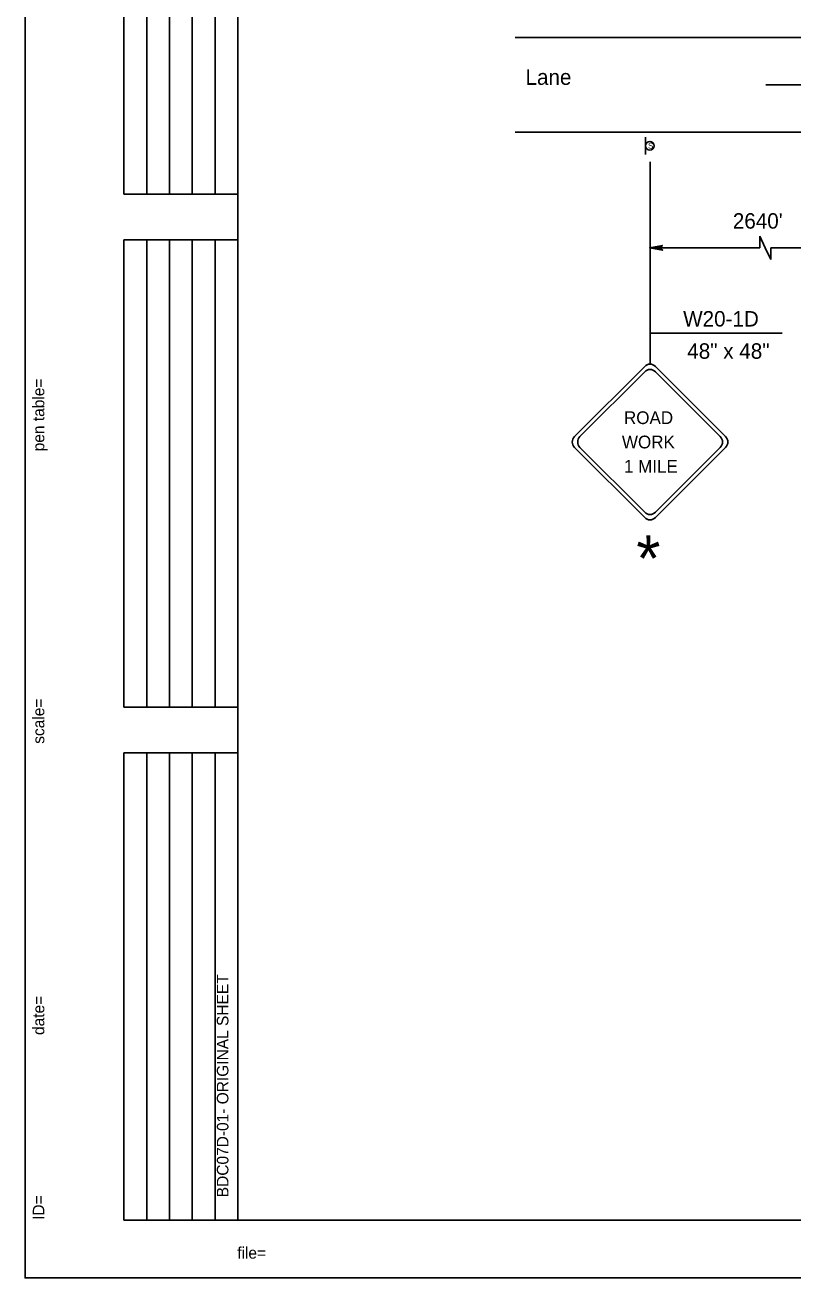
# Model space of a CAD drawing. Extents: x 499945 to 500993, y 499985 to 500645.
# Drawn here: x 499944.8 to 500143.9, y 499985 to 500309.6 of the extents above; entities that cross this region are included whole.
import ezdxf

# ---------------------------------------------------------------- set-up
doc = ezdxf.new("R2010")
doc.units = 0
for name, color, linetype in [('1', 7, 'Continuous'), ('24', 7, 'Continuous'), ('39', 7, 'Continuous'), ('41', 7, 'Continuous'), ('5', 7, 'Continuous'), ('56', 7, 'Continuous'), ('60', 7, 'Continuous')]:
    doc.layers.add(name, color=color, linetype=linetype)

msp = doc.modelspace()

# ---------------------------------------------------------------- linework, layer by layer
at = {"layer": '1'}
for p, q in [((500000, 500630), (500000, 500000)), ((499970.47, 500265.75), (499970.47, 500386.81)), ((499976.38, 500265.75), (499976.38, 500386.81)), ((499982.28, 500265.75), (499982.28, 500386.81)), ((499988.19, 500265.75), (499988.19, 500386.81)), ((499994.09, 500265.75), (499994.09, 500386.81)), ((500071.91, 500306.34), (500478, 500306.34)), ((500071.91, 500281.86), (500478, 500281.86)), ((500106.88, 500274.15), (500106.88, 500221.73)), ((500000, 500265.75), (499970.47, 500265.75)), ((500135.32, 500251.89), (500135.32, 500254.88)), ((500135.32, 500254.88), (500136.76, 500251.89)), ((499970.47, 500132.87), (499970.47, 500253.94)), ((499970.47, 500253.94), (500000, 500253.94)), ((499976.38, 500132.87), (499976.38, 500253.94)), ((499982.28, 500132.87), (499982.28, 500253.94)), ((499988.19, 500132.87), (499988.19, 500253.94)), ((499994.09, 500132.87), (499994.09, 500253.94)), ((500135.32, 500251.89), (500106.78, 500251.89)), ((500136.76, 500251.89), (500138.2, 500248.89)), ((500166.74, 500251.89), (500138.2, 500251.89)), ((500138.2, 500248.89), (500138.2, 500251.89)), ((500000, 500132.87), (499970.47, 500132.87)), ((499970.47, 500000), (499970.47, 500121.06)), ((499970.47, 500121.06), (500000, 500121.06)), ((499976.38, 500000), (499976.38, 500121.06)), ((499982.28, 500000), (499982.28, 500121.06)), ((499988.19, 500000), (499988.19, 500121.06)), ((499994.09, 500000), (499994.09, 500121.06)), ((500000, 500000), (499970.47, 500000)), ((500000, 500000), (500990, 500000)), ((500993, 499985), (499944.83, 499985))]:
    msp.add_line(p, q, dxfattribs=at)
at = {"layer": '24'}
msp.add_line((500136.86, 500294.1), (500148.79, 500294.1), dxfattribs=at)
msp.add_lwpolyline([(500106.78, 500251.89), (500110.11, 500251.3), (500109.31, 500251.89), (500110.09, 500252.46), (500106.78, 500251.89), (500107, 500251.89), (500110.01, 500251.34), (500109.25, 500251.89), (500109.96, 500252.42), (500107.12, 500251.9), (500107.23, 500251.89), (500109.81, 500251.43), (500109.23, 500251.89), (500109.83, 500252.34), (500107.28, 500251.89), (500107.39, 500251.9), (500109.65, 500251.5), (500109.21, 500251.89), (500109.66, 500252.29), (500107.72, 500251.9), (500107.9, 500251.9), (500109.48, 500251.58), (500109.17, 500251.88), (500109.5, 500252.21), (500107.94, 500251.89), (500108.11, 500251.88), (500109.3, 500251.67), (500109.07, 500251.9), (500109.32, 500252.13), (500108.28, 500251.89), (500108.44, 500251.87), (500109.16, 500251.73), (500109.04, 500251.89), (500109.23, 500252.07), (500108.53, 500251.89), (500109, 500251.78), (500108.93, 500251.9), (500109.13, 500252.03), (500108.65, 500251.9), (500108.95, 500251.83), (500108.83, 500251.93), (500108.97, 500251.99), (500108.83, 500251.89), (500108.9, 500251.88)], dxfattribs=at)
at = {"layer": '41'}
msp.add_lwpolyline([(499944.83, 500645), (500993, 500645), (500993, 499985), (499944.83, 499985)], close=True, dxfattribs=at)
at = {"layer": '5'}
msp.add_line((500106.88, 500229.73), (500141.14, 500229.73), dxfattribs=at)
at = {"layer": '56'}
for p, q in [((500105.7, 500276.08), (500105.7, 500280.57)), ((500087.3, 500202.96), (500105.5, 500221.16)), ((500088.68, 500202.96), (500105.5, 500219.77)), ((500108.27, 500221.16), (500126.47, 500202.96)), ((500108.27, 500219.77), (500125.09, 500202.96)), ((500087.3, 500200.19), (500105.5, 500181.98)), ((500088.68, 500200.19), (500105.5, 500183.37)), ((500108.27, 500183.37), (500125.09, 500200.19)), ((500108.27, 500181.98), (500126.47, 500200.19))]:
    msp.add_line(p, q, dxfattribs=at)
msp.add_circle((500106.82, 500278.32), 1.12, dxfattribs=at)
for centre, start, end in [((500106.88, 500219.77), 45, 135), ((500106.88, 500218.39), 45, 135), ((500088.68, 500201.57), 135, 225), ((500090.07, 500201.57), 135, 225), ((500123.7, 500201.57), 315, 45), ((500125.08, 500201.57), 315, 45), ((500106.88, 500184.75), 225, 315), ((500106.88, 500183.37), 225, 315)]:
    msp.add_arc(centre, 1.96, start, end, dxfattribs=at)
at = {"layer": '60'}
for p, q in [((500106.88, 500221.73), (500106.88, 500221.73)), ((500106.88, 500181.41), (500106.88, 500181.41))]:
    msp.add_line(p, q, dxfattribs=at)
msp.add_circle((500106.82, 500278.32), 1.12, dxfattribs=at)

# ---------------------------------------------------------------- texts
at = {"layer": '1'}
for s, height, p in [('...................pentable..................', 0.0432, (499949.83, 500223.07)), ('pen table=', 3, (499949.83, 500199.16)), ('......scale......', 0.0432, (499949.83, 500138.07)), ('scale=', 3, (499949.83, 500123.39)), ('.......time......', 0.0432, (499949.83, 500061.07)), ('date=', 3, (499949.83, 500047.94)), ('............who............', 0.0432, (499949.83, 500008)), ('ID=', 3, (499949.83, 500000.03))]:
    msp.add_text(s, height=height, rotation=90, dxfattribs=at).set_placement(p)
for s, height, p in [('*', 11.99, (500103.32, 500165.42)), ('file=', 3, (499999.84, 499990)), ('...................bob..................', 0.0432, (500009.83, 499990))]:
    msp.add_text(s, height=height, dxfattribs=at).set_placement(p)
at = {"layer": '39'}
for s, height, p in [("2640'", 4, (500128.34, 500256.85)), ('W20-1D', 4, (500115.46, 500231.49)), ('ROAD', 3.3, (500100.11, 500206.22)), ('WORK', 3.3, (500099.58, 500199.92)), ('1 MILE', 3.3, (500100.1, 500193.62))]:
    msp.add_text(s, height=height, dxfattribs=at).set_placement(p)
msp.add_text('BDC07D-01- ORIGINAL SHEET', height=3, rotation=90, dxfattribs=at).set_placement((499997.56, 500005.91))
at = {"layer": '5'}
for s, p in [('Lane', (500074.59, 500294.1)), ('48" x 48"', (500116.52, 500223.14))]:
    msp.add_text(s, height=4, dxfattribs=at).set_placement(p)
at = {"layer": '56'}
msp.add_text('S', height=1.5, dxfattribs=at).set_placement((500106.36, 500277.58))

doc.saveas('drawing.dxf')
